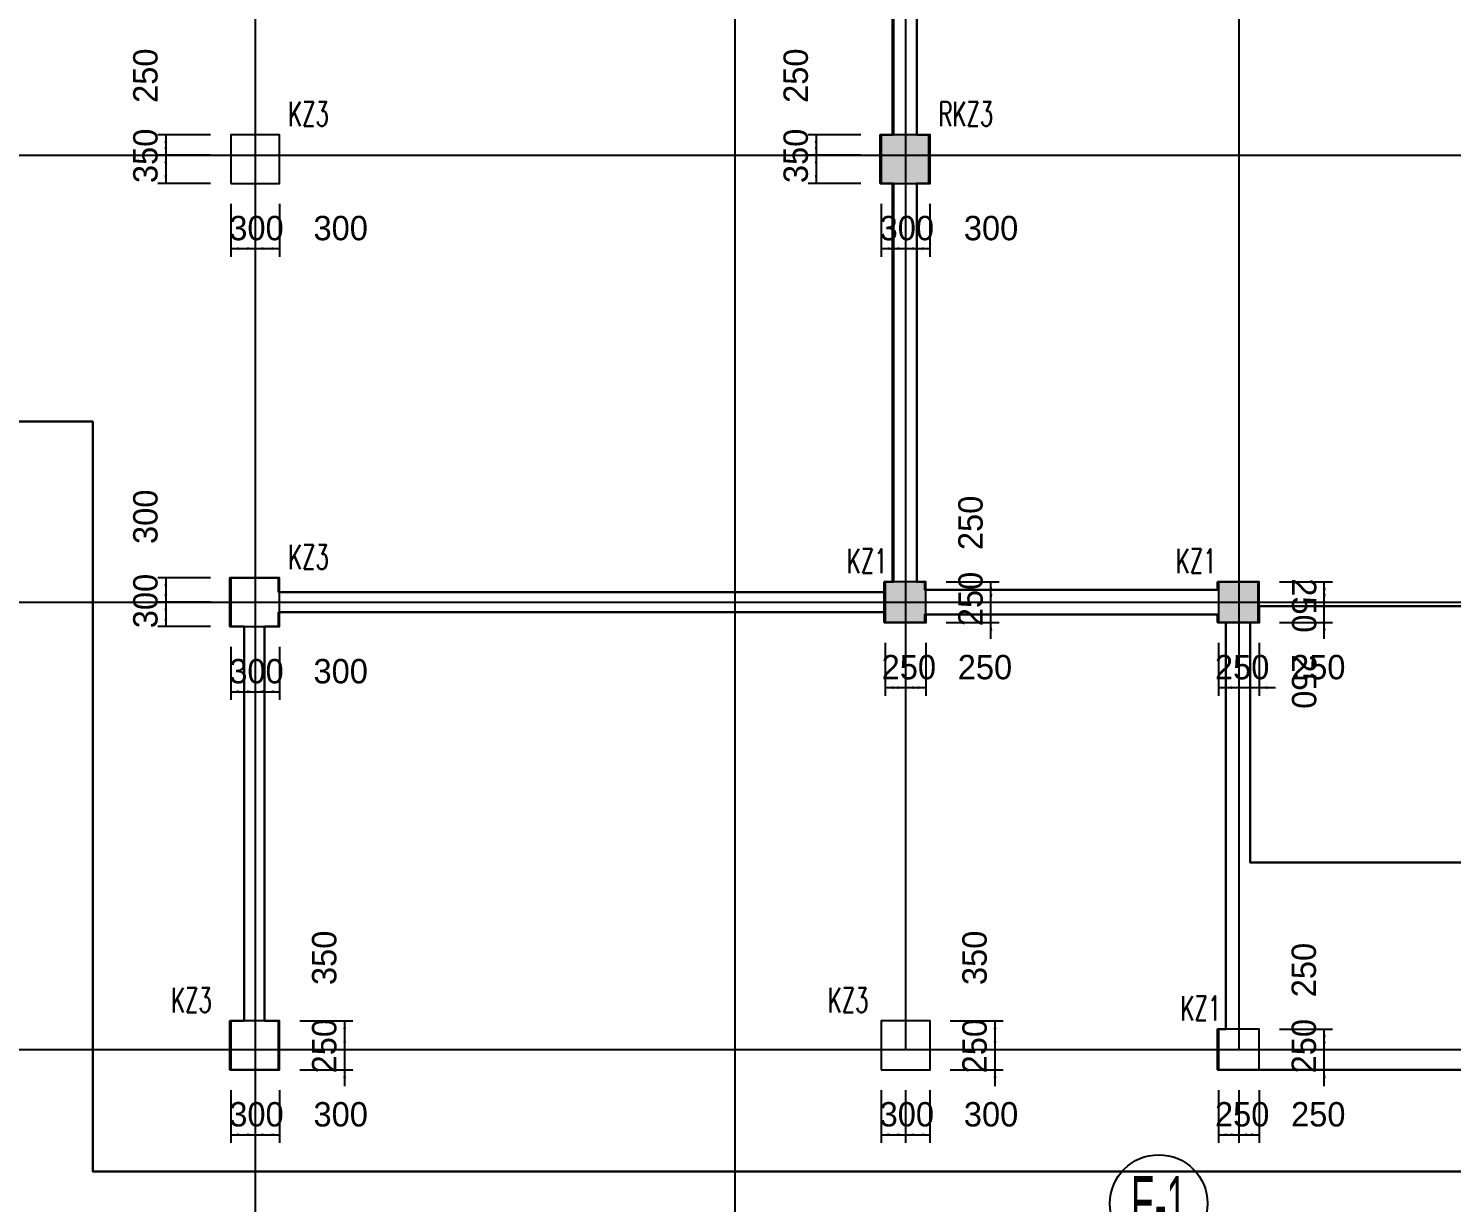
# Model space of a CAD drawing. Extents: x 387171 to 699106, y 11966 to 245688.
# Drawn here: x 631968 to 649474, y 194205 to 208645 of the extents above; entities that cross this region are included whole.
import ezdxf

# ---------------------------------------------------------------- set-up
doc = ezdxf.new("R2010")
doc.units = 0
doc.header["$LTSCALE"] = 100
doc.header["$MEASUREMENT"] = 0
for name, color, linetype in [('COLU', 7, 'Continuous'), ('DIM', 3, 'Continuous'), ('DOTE', 253, 'Continuous'), ('HATCH', 254, 'Continuous'), ('h后浇带', 51, 'Continuous'), ('L-AXIS', 3, 'Continuous'), ('NUM', 7, 'Continuous')]:
    doc.layers.add(name, color=color, linetype=linetype)
doc.styles.get("Standard").update_dxf_attribs({"font": 'standard'})
doc.styles.add('tk', font='tk')
doc.dimstyles.get("Standard").update_dxf_attribs({"dimtxt": 300, "dimasz": 100, "dimexe": 100, "dimexo": 250, "dimgap": 100, "dimtad": 0, "dimtoh": 1, "dimdec": 0, "dimdsep": 46, "dimcen": 0.09, "dimclrt": 7, "dimadec": 0, "dimazin": 0, "dimtfac": 1, "dimtdec": 4, "dimtofl": 0, "dimtmove": 0, "dimatfit": 3, "dimfxl": 1, "dimtolj": 1, "dimtzin": 0, "dimarcsym": 0})

# ---------------------------------------------------------------- blocks, each defined once
blk = doc.blocks.new('_AXISO')
blk.add_circle((0, 0), 0.5)
blk = doc.blocks.new('*D1657')
at = {"layer": 'DIM', "color": 0, "linetype": 'ByBlock', "lineweight": -2}
for p, q in [((642458, 195588), (642458, 194938)), ((642758, 195588), (642758, 194938)), ((642458, 195038), (642758, 195038))]:
    blk.add_line(p, q, dxfattribs=at)
for points in [[(642458, 195038), (642558, 195055), (642558, 195021)], [(642758, 195038), (642658, 195021), (642658, 195055)]]:
    blk.add_solid(points, dxfattribs=at)
at = {"layer": 'DIM', "color": 7, "linetype": 'Continuous', "lineweight": -2, "insert": (642773, 195288), "char_height": 300, "width": 566.67, "attachment_point": 5, "style": 'tk'}
blk.add_mtext('300', dxfattribs=at)
blk = doc.blocks.new('*D4116')
at = {"layer": 'DIM', "color": 0, "linetype": 'ByBlock', "lineweight": -2}
for p, q in [((642758, 195588), (642758, 194938)), ((643058, 195588), (643058, 194938)), ((642758, 195038), (643058, 195038))]:
    blk.add_line(p, q, dxfattribs=at)
for points in [[(642758, 195038), (642858, 195055), (642858, 195021)], [(643058, 195038), (642958, 195021), (642958, 195055)]]:
    blk.add_solid(points, dxfattribs=at)
at = {"layer": 'DIM', "color": 7, "linetype": 'Continuous', "lineweight": -2, "insert": (643809, 195288), "char_height": 300, "width": 566.67, "attachment_point": 5, "style": 'tk'}
blk.add_mtext('300', dxfattribs=at)
blk = doc.blocks.new('*D3705')
at = {"layer": 'DIM', "color": 0, "linetype": 'ByBlock', "lineweight": -2}
for p, q in [((643858, 195638), (643858, 196288)), ((643308, 196088), (643958, 196088)), ((643308, 195838), (643958, 195838))]:
    blk.add_line(p, q, dxfattribs=at)
for points in [[(643858, 196088), (643841, 196188), (643875, 196188)], [(643858, 195838), (643875, 195738), (643841, 195738)]]:
    blk.add_solid(points, dxfattribs=at)
at = {"layer": 'DIM', "color": 7, "linetype": 'Continuous', "lineweight": -2, "insert": (643608, 196128), "char_height": 300, "width": 566.67, "attachment_point": 5, "rotation": 90, "style": 'tk'}
blk.add_mtext('250', dxfattribs=at)
blk = doc.blocks.new('*D4623')
at = {"layer": 'DIM', "color": 0, "linetype": 'ByBlock', "lineweight": -2}
for p, q in [((643308, 196438), (643958, 196438)), ((643858, 196088), (643858, 196438)), ((643308, 196088), (643958, 196088))]:
    blk.add_line(p, q, dxfattribs=at)
for points in [[(643858, 196438), (643875, 196338), (643841, 196338)], [(643858, 196088), (643841, 196188), (643875, 196188)]]:
    blk.add_solid(points, dxfattribs=at)
at = {"layer": 'DIM', "color": 7, "linetype": 'Continuous', "lineweight": -2, "insert": (643608, 197214), "char_height": 300, "width": 566.67, "attachment_point": 5, "rotation": 90, "style": 'tk'}
blk.add_mtext('350', dxfattribs=at)
blk = doc.blocks.new('*D4492')
at = {"layer": 'DIM', "color": 0, "linetype": 'ByBlock', "lineweight": -2}
for p, q in [((634458, 195588), (634458, 194938)), ((634758, 195588), (634758, 194938)), ((634458, 195038), (634758, 195038))]:
    blk.add_line(p, q, dxfattribs=at)
for points in [[(634458, 195038), (634558, 195055), (634558, 195021)], [(634758, 195038), (634658, 195021), (634658, 195055)]]:
    blk.add_solid(points, dxfattribs=at)
at = {"layer": 'DIM', "color": 7, "linetype": 'Continuous', "lineweight": -2, "insert": (634773, 195288), "char_height": 300, "width": 566.67, "attachment_point": 5, "style": 'tk'}
blk.add_mtext('300', dxfattribs=at)
blk = doc.blocks.new('*D4146')
at = {"layer": 'DIM', "color": 0, "linetype": 'ByBlock', "lineweight": -2}
for p, q in [((634758, 195588), (634758, 194938)), ((635058, 195588), (635058, 194938)), ((634758, 195038), (635058, 195038))]:
    blk.add_line(p, q, dxfattribs=at)
for points in [[(634758, 195038), (634858, 195055), (634858, 195021)], [(635058, 195038), (634958, 195021), (634958, 195055)]]:
    blk.add_solid(points, dxfattribs=at)
at = {"layer": 'DIM', "color": 7, "linetype": 'Continuous', "lineweight": -2, "insert": (635809, 195288), "char_height": 300, "width": 566.67, "attachment_point": 5, "style": 'tk'}
blk.add_mtext('300', dxfattribs=at)
blk = doc.blocks.new('*D319')
at = {"layer": 'DIM', "color": 0, "linetype": 'ByBlock', "lineweight": -2}
for p, q in [((635858, 195638), (635858, 196288)), ((635308, 196088), (635958, 196088)), ((635308, 195838), (635958, 195838))]:
    blk.add_line(p, q, dxfattribs=at)
for points in [[(635858, 196088), (635841, 196188), (635875, 196188)], [(635858, 195838), (635875, 195738), (635841, 195738)]]:
    blk.add_solid(points, dxfattribs=at)
at = {"layer": 'DIM', "color": 7, "linetype": 'Continuous', "lineweight": -2, "insert": (635608, 196128), "char_height": 300, "width": 566.67, "attachment_point": 5, "rotation": 90, "style": 'tk'}
blk.add_mtext('250', dxfattribs=at)
blk = doc.blocks.new('*D183')
at = {"layer": 'DIM', "color": 0, "linetype": 'ByBlock', "lineweight": -2}
for p, q in [((635308, 196438), (635958, 196438)), ((635858, 196088), (635858, 196438)), ((635308, 196088), (635958, 196088))]:
    blk.add_line(p, q, dxfattribs=at)
for points in [[(635858, 196438), (635875, 196338), (635841, 196338)], [(635858, 196088), (635841, 196188), (635875, 196188)]]:
    blk.add_solid(points, dxfattribs=at)
at = {"layer": 'DIM', "color": 7, "linetype": 'Continuous', "lineweight": -2, "insert": (635608, 197214), "char_height": 300, "width": 566.67, "attachment_point": 5, "rotation": 90, "style": 'tk'}
blk.add_mtext('350', dxfattribs=at)
blk = doc.blocks.new('*D3465')
at = {"layer": 'DIM', "color": 0, "linetype": 'ByBlock', "lineweight": -2}
for p, q in [((634208, 201888), (633558, 201888)), ((633658, 201888), (633658, 201588)), ((634208, 201588), (633558, 201588))]:
    blk.add_line(p, q, dxfattribs=at)
for points in [[(633658, 201888), (633675, 201788), (633641, 201788)], [(633658, 201588), (633641, 201688), (633675, 201688)]]:
    blk.add_solid(points, dxfattribs=at)
at = {"layer": 'DIM', "color": 7, "linetype": 'Continuous', "lineweight": -2, "insert": (633408, 202639), "char_height": 300, "width": 566.67, "attachment_point": 5, "rotation": 90, "style": 'tk'}
blk.add_mtext('300', dxfattribs=at)
blk = doc.blocks.new('*D3346')
at = {"layer": 'DIM', "color": 0, "linetype": 'ByBlock', "lineweight": -2}
for p, q in [((634208, 201588), (633558, 201588)), ((633658, 201588), (633658, 201288)), ((634208, 201288), (633558, 201288))]:
    blk.add_line(p, q, dxfattribs=at)
for points in [[(633658, 201588), (633675, 201488), (633641, 201488)], [(633658, 201288), (633641, 201388), (633675, 201388)]]:
    blk.add_solid(points, dxfattribs=at)
at = {"layer": 'DIM', "color": 7, "linetype": 'Continuous', "lineweight": -2, "insert": (633408, 201603), "char_height": 300, "width": 566.67, "attachment_point": 5, "rotation": 90, "style": 'tk'}
blk.add_mtext('300', dxfattribs=at)
blk = doc.blocks.new('*D4230')
at = {"layer": 'DIM', "color": 0, "linetype": 'ByBlock', "lineweight": -2}
for p, q in [((634458, 201038), (634458, 200388)), ((634758, 201038), (634758, 200388)), ((634458, 200488), (634758, 200488))]:
    blk.add_line(p, q, dxfattribs=at)
for points in [[(634458, 200488), (634558, 200505), (634558, 200471)], [(634758, 200488), (634658, 200471), (634658, 200505)]]:
    blk.add_solid(points, dxfattribs=at)
at = {"layer": 'DIM', "color": 7, "linetype": 'Continuous', "lineweight": -2, "insert": (634773, 200738), "char_height": 300, "width": 566.67, "attachment_point": 5, "style": 'tk'}
blk.add_mtext('300', dxfattribs=at)
blk = doc.blocks.new('*D3902')
at = {"layer": 'DIM', "color": 0, "linetype": 'ByBlock', "lineweight": -2}
for p, q in [((634758, 201038), (634758, 200388)), ((635058, 201038), (635058, 200388)), ((634758, 200488), (635058, 200488))]:
    blk.add_line(p, q, dxfattribs=at)
for points in [[(634758, 200488), (634858, 200505), (634858, 200471)], [(635058, 200488), (634958, 200471), (634958, 200505)]]:
    blk.add_solid(points, dxfattribs=at)
at = {"layer": 'DIM', "color": 7, "linetype": 'Continuous', "lineweight": -2, "insert": (635809, 200738), "char_height": 300, "width": 566.67, "attachment_point": 5, "style": 'tk'}
blk.add_mtext('300', dxfattribs=at)
blk = doc.blocks.new('*D1645')
at = {"layer": 'DIM', "color": 0, "linetype": 'ByBlock', "lineweight": -2}
for p, q in [((642208, 207338), (641558, 207338)), ((641658, 207338), (641658, 207088)), ((642208, 207088), (641558, 207088))]:
    blk.add_line(p, q, dxfattribs=at)
for points in [[(641658, 207338), (641675, 207238), (641641, 207238)], [(641658, 207088), (641641, 207188), (641675, 207188)]]:
    blk.add_solid(points, dxfattribs=at)
at = {"layer": 'DIM', "color": 7, "linetype": 'Continuous', "lineweight": -2, "insert": (641408, 208064), "char_height": 300, "width": 566.67, "attachment_point": 5, "rotation": 90, "style": 'tk'}
blk.add_mtext('250', dxfattribs=at)
blk = doc.blocks.new('*D1385')
at = {"layer": 'DIM', "color": 0, "linetype": 'ByBlock', "lineweight": -2}
for p, q in [((642208, 207088), (641558, 207088)), ((641658, 207088), (641658, 206738)), ((642208, 206738), (641558, 206738))]:
    blk.add_line(p, q, dxfattribs=at)
for points in [[(641658, 207088), (641675, 206988), (641641, 206988)], [(641658, 206738), (641641, 206838), (641675, 206838)]]:
    blk.add_solid(points, dxfattribs=at)
at = {"layer": 'DIM', "color": 7, "linetype": 'Continuous', "lineweight": -2, "insert": (641408, 207078), "char_height": 300, "width": 566.67, "attachment_point": 5, "rotation": 90, "style": 'tk'}
blk.add_mtext('350', dxfattribs=at)
blk = doc.blocks.new('*D2416')
at = {"layer": 'DIM', "color": 0, "linetype": 'ByBlock', "lineweight": -2}
for p, q in [((642458, 206488), (642458, 205838)), ((642758, 206488), (642758, 205838)), ((642458, 205938), (642758, 205938))]:
    blk.add_line(p, q, dxfattribs=at)
for points in [[(642458, 205938), (642558, 205955), (642558, 205921)], [(642758, 205938), (642658, 205921), (642658, 205955)]]:
    blk.add_solid(points, dxfattribs=at)
at = {"layer": 'DIM', "color": 7, "linetype": 'Continuous', "lineweight": -2, "insert": (642773, 206188), "char_height": 300, "width": 566.67, "attachment_point": 5, "style": 'tk'}
blk.add_mtext('300', dxfattribs=at)
blk = doc.blocks.new('*D2065')
at = {"layer": 'DIM', "color": 0, "linetype": 'ByBlock', "lineweight": -2}
for p, q in [((642758, 206488), (642758, 205838)), ((643058, 206488), (643058, 205838)), ((642758, 205938), (643058, 205938))]:
    blk.add_line(p, q, dxfattribs=at)
for points in [[(642758, 205938), (642858, 205955), (642858, 205921)], [(643058, 205938), (642958, 205921), (642958, 205955)]]:
    blk.add_solid(points, dxfattribs=at)
at = {"layer": 'DIM', "color": 7, "linetype": 'Continuous', "lineweight": -2, "insert": (643809, 206188), "char_height": 300, "width": 566.67, "attachment_point": 5, "style": 'tk'}
blk.add_mtext('300', dxfattribs=at)
blk = doc.blocks.new('*D3024')
at = {"layer": 'DIM', "color": 0, "linetype": 'ByBlock', "lineweight": -2}
for p, q in [((634208, 207338), (633558, 207338)), ((633658, 207338), (633658, 207088)), ((634208, 207088), (633558, 207088))]:
    blk.add_line(p, q, dxfattribs=at)
for points in [[(633658, 207338), (633675, 207238), (633641, 207238)], [(633658, 207088), (633641, 207188), (633675, 207188)]]:
    blk.add_solid(points, dxfattribs=at)
at = {"layer": 'DIM', "color": 7, "linetype": 'Continuous', "lineweight": -2, "insert": (633408, 208064), "char_height": 300, "width": 566.67, "attachment_point": 5, "rotation": 90, "style": 'tk'}
blk.add_mtext('250', dxfattribs=at)
blk = doc.blocks.new('*D2895')
at = {"layer": 'DIM', "color": 0, "linetype": 'ByBlock', "lineweight": -2}
for p, q in [((634208, 207088), (633558, 207088)), ((633658, 207088), (633658, 206738)), ((634208, 206738), (633558, 206738))]:
    blk.add_line(p, q, dxfattribs=at)
for points in [[(633658, 207088), (633675, 206988), (633641, 206988)], [(633658, 206738), (633641, 206838), (633675, 206838)]]:
    blk.add_solid(points, dxfattribs=at)
at = {"layer": 'DIM', "color": 7, "linetype": 'Continuous', "lineweight": -2, "insert": (633408, 207078), "char_height": 300, "width": 566.67, "attachment_point": 5, "rotation": 90, "style": 'tk'}
blk.add_mtext('350', dxfattribs=at)
blk = doc.blocks.new('*D2623')
at = {"layer": 'DIM', "color": 0, "linetype": 'ByBlock', "lineweight": -2}
for p, q in [((634458, 206488), (634458, 205838)), ((634758, 206488), (634758, 205838)), ((634458, 205938), (634758, 205938))]:
    blk.add_line(p, q, dxfattribs=at)
for points in [[(634458, 205938), (634558, 205955), (634558, 205921)], [(634758, 205938), (634658, 205921), (634658, 205955)]]:
    blk.add_solid(points, dxfattribs=at)
at = {"layer": 'DIM', "color": 7, "linetype": 'Continuous', "lineweight": -2, "insert": (634773, 206188), "char_height": 300, "width": 566.67, "attachment_point": 5, "style": 'tk'}
blk.add_mtext('300', dxfattribs=at)
blk = doc.blocks.new('*D3521')
at = {"layer": 'DIM', "color": 0, "linetype": 'ByBlock', "lineweight": -2}
for p, q in [((634758, 206488), (634758, 205838)), ((635058, 206488), (635058, 205838)), ((634758, 205938), (635058, 205938))]:
    blk.add_line(p, q, dxfattribs=at)
for points in [[(634758, 205938), (634858, 205955), (634858, 205921)], [(635058, 205938), (634958, 205921), (634958, 205955)]]:
    blk.add_solid(points, dxfattribs=at)
at = {"layer": 'DIM', "color": 7, "linetype": 'Continuous', "lineweight": -2, "insert": (635809, 206188), "char_height": 300, "width": 566.67, "attachment_point": 5, "style": 'tk'}
blk.add_mtext('300', dxfattribs=at)
blk = doc.blocks.new('*D3889')
at = {"layer": 'DIM', "color": 0, "linetype": 'ByBlock', "lineweight": -2}
for p, q in [((646608, 195588), (646608, 194938)), ((646858, 195588), (646858, 194938)), ((646608, 195038), (646858, 195038))]:
    blk.add_line(p, q, dxfattribs=at)
for points in [[(646608, 195038), (646708, 195055), (646708, 195021)], [(646858, 195038), (646758, 195021), (646758, 195055)]]:
    blk.add_solid(points, dxfattribs=at)
at = {"layer": 'DIM', "color": 7, "linetype": 'Continuous', "lineweight": -2, "insert": (646898, 195288), "char_height": 300, "width": 566.67, "attachment_point": 5, "style": 'tk'}
blk.add_mtext('250', dxfattribs=at)
blk = doc.blocks.new('*D35')
at = {"layer": 'DIM', "color": 0, "linetype": 'ByBlock', "lineweight": -2}
for p, q in [((646858, 195588), (646858, 194938)), ((647108, 195588), (647108, 194938)), ((646858, 195038), (647108, 195038))]:
    blk.add_line(p, q, dxfattribs=at)
for points in [[(646858, 195038), (646958, 195055), (646958, 195021)], [(647108, 195038), (647008, 195021), (647008, 195055)]]:
    blk.add_solid(points, dxfattribs=at)
at = {"layer": 'DIM', "color": 7, "linetype": 'Continuous', "lineweight": -2, "insert": (647834, 195288), "char_height": 300, "width": 566.67, "attachment_point": 5, "style": 'tk'}
blk.add_mtext('250', dxfattribs=at)
blk = doc.blocks.new('*D4698')
at = {"layer": 'DIM', "color": 0, "linetype": 'ByBlock', "lineweight": -2}
for p, q in [((647908, 195638), (647908, 196288)), ((647358, 196088), (648008, 196088)), ((647358, 195838), (648008, 195838))]:
    blk.add_line(p, q, dxfattribs=at)
for points in [[(647908, 196088), (647891, 196188), (647925, 196188)], [(647908, 195838), (647925, 195738), (647891, 195738)]]:
    blk.add_solid(points, dxfattribs=at)
at = {"layer": 'DIM', "color": 7, "linetype": 'Continuous', "lineweight": -2, "insert": (647658, 196128), "char_height": 300, "width": 566.67, "attachment_point": 5, "rotation": 90, "style": 'tk'}
blk.add_mtext('250', dxfattribs=at)
blk = doc.blocks.new('*D784')
at = {"layer": 'DIM', "color": 0, "linetype": 'ByBlock', "lineweight": -2}
for p, q in [((647358, 196338), (648008, 196338)), ((647908, 196088), (647908, 196338)), ((647358, 196088), (648008, 196088))]:
    blk.add_line(p, q, dxfattribs=at)
for points in [[(647908, 196338), (647925, 196238), (647891, 196238)], [(647908, 196088), (647891, 196188), (647925, 196188)]]:
    blk.add_solid(points, dxfattribs=at)
at = {"layer": 'DIM', "color": 7, "linetype": 'Continuous', "lineweight": -2, "insert": (647658, 197064), "char_height": 300, "width": 566.67, "attachment_point": 5, "rotation": 90, "style": 'tk'}
blk.add_mtext('250', dxfattribs=at)
blk = doc.blocks.new('*D499')
at = {"layer": 'DIM', "color": 0, "linetype": 'ByBlock', "lineweight": -2}
for p, q in [((646608, 201088), (646608, 200438)), ((646858, 201088), (646858, 200438)), ((646608, 200538), (646858, 200538))]:
    blk.add_line(p, q, dxfattribs=at)
for points in [[(646608, 200538), (646708, 200555), (646708, 200521)], [(646858, 200538), (646758, 200521), (646758, 200555)]]:
    blk.add_solid(points, dxfattribs=at)
at = {"layer": 'DIM', "color": 7, "linetype": 'Continuous', "lineweight": -2, "insert": (646898, 200788), "char_height": 300, "width": 566.67, "attachment_point": 5, "style": 'tk'}
blk.add_mtext('250', dxfattribs=at)
blk = doc.blocks.new('*D381')
at = {"layer": 'DIM', "color": 0, "linetype": 'ByBlock', "lineweight": -2}
for p, q in [((646858, 201088), (646858, 200438)), ((647108, 201088), (647108, 200438)), ((646658, 200538), (647308, 200538))]:
    blk.add_line(p, q, dxfattribs=at)
for points in [[(646858, 200538), (646758, 200521), (646758, 200555)], [(647108, 200538), (647208, 200555), (647208, 200521)]]:
    blk.add_solid(points, dxfattribs=at)
at = {"layer": 'DIM', "color": 7, "linetype": 'Continuous', "lineweight": -2, "insert": (647834, 200788), "char_height": 300, "width": 566.67, "attachment_point": 5, "style": 'tk'}
blk.add_mtext('250', dxfattribs=at)
blk = doc.blocks.new('*D1330')
at = {"layer": 'DIM', "color": 0, "linetype": 'ByBlock', "lineweight": -2}
for p, q in [((647908, 201138), (647908, 201788)), ((647358, 201588), (648008, 201588)), ((647358, 201338), (648008, 201338))]:
    blk.add_line(p, q, dxfattribs=at)
for points in [[(647908, 201588), (647891, 201688), (647925, 201688)], [(647908, 201338), (647925, 201238), (647891, 201238)]]:
    blk.add_solid(points, dxfattribs=at)
at = {"layer": 'DIM', "color": 7, "linetype": 'Continuous', "lineweight": -2, "insert": (647658, 200612), "char_height": 300, "width": 566.67, "attachment_point": 5, "rotation": 270, "style": 'tk'}
blk.add_mtext('250', dxfattribs=at)
blk = doc.blocks.new('*D2004')
at = {"layer": 'DIM', "color": 0, "linetype": 'ByBlock', "lineweight": -2}
for p, q in [((647358, 201838), (648008, 201838)), ((647908, 201588), (647908, 201838)), ((647358, 201588), (648008, 201588))]:
    blk.add_line(p, q, dxfattribs=at)
for points in [[(647908, 201838), (647925, 201738), (647891, 201738)], [(647908, 201588), (647891, 201688), (647925, 201688)]]:
    blk.add_solid(points, dxfattribs=at)
at = {"layer": 'DIM', "color": 7, "linetype": 'Continuous', "lineweight": -2, "insert": (647658, 201548), "char_height": 300, "width": 566.67, "attachment_point": 5, "rotation": 270, "style": 'tk'}
blk.add_mtext('250', dxfattribs=at)
blk = doc.blocks.new('*D4566')
at = {"layer": 'DIM', "color": 0, "linetype": 'ByBlock', "lineweight": -2}
for p, q in [((642508, 201088), (642508, 200438)), ((642758, 201088), (642758, 200438)), ((642508, 200538), (642758, 200538))]:
    blk.add_line(p, q, dxfattribs=at)
for points in [[(642508, 200538), (642608, 200555), (642608, 200521)], [(642758, 200538), (642658, 200521), (642658, 200555)]]:
    blk.add_solid(points, dxfattribs=at)
at = {"layer": 'DIM', "color": 7, "linetype": 'Continuous', "lineweight": -2, "insert": (642798, 200788), "char_height": 300, "width": 566.67, "attachment_point": 5, "style": 'tk'}
blk.add_mtext('250', dxfattribs=at)
blk = doc.blocks.new('*D4283')
at = {"layer": 'DIM', "color": 0, "linetype": 'ByBlock', "lineweight": -2}
for p, q in [((642758, 201088), (642758, 200438)), ((643008, 201088), (643008, 200438)), ((642758, 200538), (643008, 200538))]:
    blk.add_line(p, q, dxfattribs=at)
for points in [[(642758, 200538), (642858, 200555), (642858, 200521)], [(643008, 200538), (642908, 200521), (642908, 200555)]]:
    blk.add_solid(points, dxfattribs=at)
at = {"layer": 'DIM', "color": 7, "linetype": 'Continuous', "lineweight": -2, "insert": (643734, 200788), "char_height": 300, "width": 566.67, "attachment_point": 5, "style": 'tk'}
blk.add_mtext('250', dxfattribs=at)
blk = doc.blocks.new('*D294')
at = {"layer": 'DIM', "color": 0, "linetype": 'ByBlock', "lineweight": -2}
for p, q in [((643808, 201138), (643808, 201788)), ((643258, 201588), (643908, 201588)), ((643258, 201338), (643908, 201338))]:
    blk.add_line(p, q, dxfattribs=at)
for points in [[(643808, 201588), (643791, 201688), (643825, 201688)], [(643808, 201338), (643825, 201238), (643791, 201238)]]:
    blk.add_solid(points, dxfattribs=at)
at = {"layer": 'DIM', "color": 7, "linetype": 'Continuous', "lineweight": -2, "insert": (643558, 201628), "char_height": 300, "width": 566.67, "attachment_point": 5, "rotation": 90, "style": 'tk'}
blk.add_mtext('250', dxfattribs=at)
blk = doc.blocks.new('*D10')
at = {"layer": 'DIM', "color": 0, "linetype": 'ByBlock', "lineweight": -2}
for p, q in [((643258, 201838), (643908, 201838)), ((643808, 201588), (643808, 201838)), ((643258, 201588), (643908, 201588))]:
    blk.add_line(p, q, dxfattribs=at)
for points in [[(643808, 201838), (643825, 201738), (643791, 201738)], [(643808, 201588), (643791, 201688), (643825, 201688)]]:
    blk.add_solid(points, dxfattribs=at)
at = {"layer": 'DIM', "color": 7, "linetype": 'Continuous', "lineweight": -2, "insert": (643558, 202564), "char_height": 300, "width": 566.67, "attachment_point": 5, "rotation": 90, "style": 'tk'}
blk.add_mtext('250', dxfattribs=at)
blk = doc.blocks.new('后浇带现场')
at = {"color": 6, "lineweight": 30}
blk.add_lwpolyline([(775670, 730852), (815757, 730852), (815757, 721630), (841315, 721630)], dxfattribs=at)
at = {"layer": 'h后浇带', "color": 1}
for q in [(815757, 730849), (841315, 721630)]:
    blk.add_line((815757, 721630), q, dxfattribs=at)

msp = doc.modelspace()

# ---------------------------------------------------------------- hatches: boundary and pattern name
at = {"layer": 'HATCH'}
for points in [[(642458.1, 206737.9), (643058.1, 206737.9), (643058.1, 207337.9), (642458.1, 207337.9)], [(642508.1, 201337.9), (643008.1, 201337.9), (643008.1, 201837.9), (642508.1, 201837.9)], [(646608.1, 201337.9), (647108.1, 201337.9), (647108.1, 201837.9), (646608.1, 201837.9)]]:
    msp.add_hatch(color=256, dxfattribs=at).paths.add_polyline_path(points, flags=0)

# ---------------------------------------------------------------- linework, layer by layer
at = {"color": 4, "lineweight": 30}
msp.add_lwpolyline([(651858.1, 225337.9), (641908.1, 225337.9), (641908.1, 225037.9), (642358.1, 225037.9), (642358.1, 217337.9), (641908.1, 217337.9), (641908.1, 217037.9), (642408.1, 217037.9), (642408.1, 210437.9), (642608.1, 210437.9), (642608.1, 207337.9), (642458.1, 207337.9), (642458.1, 206737.9), (642608.1, 206737.9), (642608.1, 201837.9), (642508.1, 201837.9), (642508.1, 201337.9), (643008.1, 201337.9), (643008.1, 201437.9), (646608.1, 201437.9), (646608.1, 201337.9), (647108.1, 201337.9), (647108.1, 201537.9), (651608.1, 201537.9)], dxfattribs=at)
at = {"color": 3, "lineweight": 30}
msp.add_lwpolyline([(642595.3, 210438.9), (642595.3, 207338.9), (642445.3, 207338.9), (642445.3, 206738.9), (642595.3, 206738.9), (642595.3, 201838.9), (642495.3, 201838.9), (642495.3, 201338.9), (642995.3, 201338.9), (642995.3, 201438.9), (646595.3, 201438.9), (646595.3, 201338.9), (647095.3, 201338.9), (647095.3, 201838.9), (646595.3, 201838.9), (646595.3, 201738.9), (642995.3, 201738.9), (642995.3, 201838.9), (642895.3, 201838.9), (642895.3, 206738.9), (643045.3, 206738.9), (643045.3, 207338.9), (642895.3, 207338.9), (642895.3, 210438.9)], dxfattribs=at)
at = {"color": 6, "lineweight": 30}
for points in [[(642495.3, 201463.9), (642495.3, 201713.9), (635045.3, 201713.9), (635045.3, 201888.9), (634445.3, 201888.9), (634445.3, 201288.9), (634620.3, 201288.9), (634620.3, 196438.9), (634445.3, 196438.9), (634445.3, 195838.9), (635045.3, 195838.9), (635045.3, 196438.9), (634870.3, 196438.9), (634870.3, 201288.9), (635045.3, 201288.9), (635045.3, 201463.9), (642495.3, 201463.9)], [(646995.3, 201338.9), (646695.3, 201338.9), (646695.3, 196338.9), (646595.3, 196338.9), (646595.3, 195838.9), (652395.3, 195838.9), (652395.3, 196338.9), (652195.3, 196338.9), (652195.3, 198388.9), (646995.3, 198388.9), (646995.3, 201338.9)]]:
    msp.add_lwpolyline(points, dxfattribs=at)
at = {"layer": 'COLU'}
for points in [[(634458.1, 206737.9), (635058.1, 206737.9), (635058.1, 207337.9), (634458.1, 207337.9)], [(642458.1, 206737.9), (643058.1, 206737.9), (643058.1, 207337.9), (642458.1, 207337.9)], [(634458.1, 201287.9), (635058.1, 201287.9), (635058.1, 201887.9), (634458.1, 201887.9)], [(642508.1, 201337.9), (643008.1, 201337.9), (643008.1, 201837.9), (642508.1, 201837.9)], [(646608.1, 201337.9), (647108.1, 201337.9), (647108.1, 201837.9), (646608.1, 201837.9)], [(634458.1, 195837.9), (635058.1, 195837.9), (635058.1, 196437.9), (634458.1, 196437.9)], [(642458.1, 195837.9), (643058.1, 195837.9), (643058.1, 196437.9), (642458.1, 196437.9)], [(646608.1, 195837.9), (647108.1, 195837.9), (647108.1, 196337.9), (646608.1, 196337.9)]]:
    msp.add_lwpolyline(points, close=True, dxfattribs=at)
at = {"layer": 'DOTE'}
for p, q in [((646858.1, 216772.8), (646858.1, 196087.9)), ((634758.1, 216271.9), (634758.1, 167587.9)), ((640658.1, 216289.7), (640658.1, 179087.9)), ((642758.1, 210537.9), (642758.1, 196087.9)), ((488958, 207087.9), (664518.6, 207087.9)), ((545881.1, 201587.9), (664518.6, 201587.9)), ((534043.3, 196087.9), (664518.6, 196087.9))]:
    msp.add_line(p, q, dxfattribs=at)

# ---------------------------------------------------------------- block references
at = {"color": 3, "lineweight": 30}
msp.add_blockref('后浇带现场', (-182998.7, -527042.1), dxfattribs=at)
at = {"layer": 'L-AXIS'}
ref = msp.add_blockref('_AXISO', (645872.1, 194192.2), dxfattribs=dict(at, xscale=1199.999999999997, yscale=1200, rotation=359.9996457873763))
ref.add_attrib('A', 'E-1', (645532.6, 193852.8), dxfattribs={"height": 678.82, "style": 'tk', "width": 0.481481})

# ---------------------------------------------------------------- texts
at = {"layer": 'NUM', "color": 200, "width": 0.7}
for s, p in [('KZ3', (635164.1, 207444)), ('RKZ3', (643164.1, 207444)), ('KZ3', (635164.1, 201994)), ('KZ1', (642033.9, 201944)), ('KZ1', (646082.1, 201944)), ('KZ3', (633725, 196544)), ('KZ3', (641799.8, 196544)), ('KZ1', (646141.4, 196444))]:
    msp.add_text(s, height=300, dxfattribs=at).set_placement(p)

# ---------------------------------------------------------------- dimensions: what is measured, and where the dimension line sits
at = {"layer": 'DIM', "color": 200}
for p1, p2, picture, middle in [((634458.1, 207337.9), (634458.1, 207087.9), '*D3024', (633408.1, 207556)), ((642458.1, 207337.9), (642458.1, 207087.9), '*D1645', (641408.1, 207556)), ((634458.1, 207087.9), (634458.1, 206737.9), '*D2895', (633408.1, 206519.9)), ((642458.1, 207087.9), (642458.1, 206737.9), '*D1385', (641408.1, 206519.9)), ((634458.1, 206737.9), (634758.1, 206737.9), '*D2623', (634240, 206187.9)), ((634758.1, 206737.9), (635058.1, 206737.9), '*D3521', (635276.1, 206187.9)), ((642458.1, 206737.9), (642758.1, 206737.9), '*D2416', (642240, 206187.9)), ((642758.1, 206737.9), (643058.1, 206737.9), '*D2065', (643276.1, 206187.9)), ((634458.1, 201887.9), (634458.1, 201587.9), '*D3465', (633408.1, 202106)), ((643008.1, 201587.9), (643008.1, 201837.9), '*D10', (643558.1, 202056)), ((647108.1, 201587.9), (647108.1, 201837.9), '*D2004', (647658.1, 202056)), ((634458.1, 201587.9), (634458.1, 201287.9), '*D3346', (633408.1, 201069.9)), ((643008.1, 201337.9), (643008.1, 201587.9), '*D294', (643558.1, 201119.9)), ((647108.1, 201337.9), (647108.1, 201587.9), '*D1330', (647658.1, 201119.9)), ((642508.1, 201337.9), (642758.1, 201337.9), '*D4566', (642290, 200787.9)), ((642758.1, 201337.9), (643008.1, 201337.9), '*D4283', (643226.1, 200787.9)), ((646608.1, 201337.9), (646858.1, 201337.9), '*D499', (646390, 200787.9)), ((646858.1, 201337.9), (647108.1, 201337.9), '*D381', (647326.1, 200787.9)), ((634458.1, 201287.9), (634758.1, 201287.9), '*D4230', (634240, 200737.9)), ((634758.1, 201287.9), (635058.1, 201287.9), '*D3902', (635276.1, 200737.9)), ((635058.1, 196087.9), (635058.1, 196437.9), '*D183', (635608.1, 196656)), ((643058.1, 196087.9), (643058.1, 196437.9), '*D4623', (643608.1, 196656)), ((647108.1, 196087.9), (647108.1, 196337.9), '*D784', (647658.1, 196556)), ((635058.1, 195837.9), (635058.1, 196087.9), '*D319', (635608.1, 195619.9)), ((643058.1, 195837.9), (643058.1, 196087.9), '*D3705', (643608.1, 195619.9)), ((647108.1, 195837.9), (647108.1, 196087.9), '*D4698', (647658.1, 195619.9)), ((634458.1, 195837.9), (634758.1, 195837.9), '*D4492', (634240, 195287.9)), ((634758.1, 195837.9), (635058.1, 195837.9), '*D4146', (635276.1, 195287.9)), ((642458.1, 195837.9), (642758.1, 195837.9), '*D1657', (642240, 195287.9)), ((642758.1, 195837.9), (643058.1, 195837.9), '*D4116', (643276.1, 195287.9)), ((646608.1, 195837.9), (646858.1, 195837.9), '*D3889', (646390, 195287.9)), ((646858.1, 195837.9), (647108.1, 195837.9), '*D35', (647326.1, 195287.9))]:
    dim = msp.add_aligned_dim(p1=p1, p2=p2, distance=-800, dimstyle='Standard', dxfattribs=at)
    dim.commit()
    dim.dimension.update_dxf_attribs({"geometry": picture, "text_midpoint": middle})

doc.saveas('drawing.dxf')
